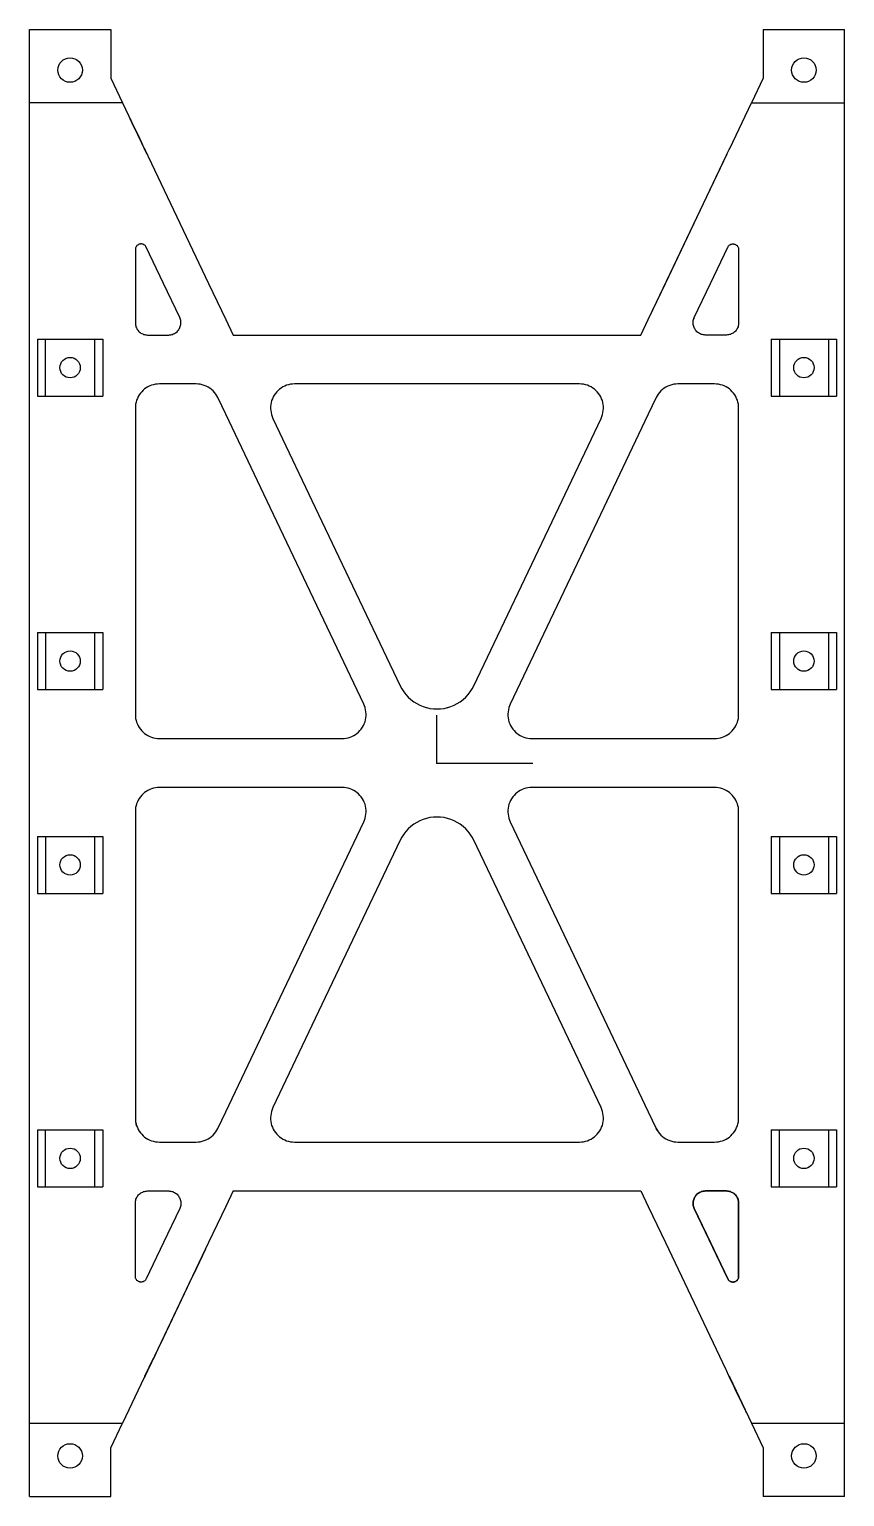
# Model space of a CAD drawing. Header units: millimetres. Extents: x -50 to 50, y -90 to 90.
import ezdxf

# ---------------------------------------------------------------- set-up
doc = ezdxf.new("R2010")
doc.units = ezdxf.units.MM
doc.header["$PDSIZE"] = -1

msp = doc.modelspace()

# ---------------------------------------------------------------- linework, layer by layer
at = {"color": 7, "linetype": 'Continuous', "lineweight": 25}
for p, q in [((40, 90), (50, 90)), ((50, -90), (50, 90)), ((-50, -90), (-50, 90)), ((-50, 90), (-40, 90)), ((-38.57, 81), (-50, 81)), ((38.57, 81), (50, 81)), ((26.11, 54.83), (35.58, 74.72)), ((31.51, 54.53), (31.47, 54.41)), ((-32.42, 52.58), (-32.54, 52.55)), ((-25, 52.5), (25, 52.5)), ((-49, 52), (-41, 52)), ((-49, 52), (-49, 45)), ((-48, 45), (-48, 52)), ((-42, 52), (-42, 45)), ((-41, 52), (-41, 45)), ((41, 52), (49, 52)), ((41, 52), (41, 45)), ((42, 52), (42, 45)), ((48, 52), (48, 45)), ((49, 52), (49, 45)), ((41, 45), (49, 45)), ((-49, 45), (-41, 45)), ((-49, 16), (-41, 16)), ((-49, 16), (-49, 9)), ((-48, 16), (-48, 9)), ((-42, 16), (-42, 9)), ((-41, 16), (-41, 9)), ((41, 16), (49, 16)), ((41, 16), (41, 9)), ((42, 16), (42, 9)), ((48, 16), (48, 9)), ((49, 16), (49, 9)), ((-49, 9), (-41, 9)), ((41, 9), (49, 9)), ((-49, -9), (-41, -9)), ((-49, -9), (-49, -16)), ((-48, -9), (-48, -16)), ((-42, -9), (-42, -16)), ((-41, -9), (-41, -16)), ((41, -9), (49, -9)), ((41, -9), (41, -16)), ((42, -9), (42, -16)), ((48, -9), (48, -16)), ((49, -9), (49, -16)), ((-49, -16), (-41, -16)), ((41, -16), (49, -16)), ((-36.84, -44.5), (-36.91, -44.27)), ((27, -45.04), (26.88, -44.82)), ((41, -45), (49, -45)), ((41, -45), (41, -52)), ((42, -52), (42, -45)), ((48, -45), (48, -52)), ((49, -45), (49, -52)), ((-49, -45), (-41, -45)), ((-49, -45), (-49, -52)), ((-48, -52), (-48, -45)), ((-42, -45), (-42, -52)), ((-41, -45), (-41, -52)), ((-49, -52), (-41, -52)), ((41, -52), (49, -52)), ((-25, -52.5), (25, -52.5)), ((-36.48, -63.65), (-36.42, -63.66)), ((-35.82, -75.22), (-34.77, -73.02)), ((-50, -81), (-38.57, -81)), ((38.57, -81), (50, -81)), ((-50, -90), (-40, -90)), ((50, -90), (40, -90))]:
    msp.add_line(p, q, dxfattribs=at)
at = {"color": 7, "linetype": 'Continuous'}
for q in [(0, 5.88), (11.76, 0)]:
    msp.add_line((0, 0), q, dxfattribs=at)
at = {"color": 7, "linetype": 'Continuous', "lineweight": 25, "flags": 128}
for points in [[(-40, 90), (-40, 84), (-38.57, 81)], [(40, 90), (40, 84), (38.57, 81)], [(-38.57, 81), (-35.91, 75.4), (-35.83, 75.25), (-35.76, 75.09), (-35.68, 74.92), (-35.59, 74.75), (-35.51, 74.58), (-35.43, 74.4), (-28.02, 58.84), (-25.92, 54.42), (-25, 52.5)], [(25, 52.5), (25.92, 54.42), (28.02, 58.84), (35.43, 74.4), (35.51, 74.58), (35.59, 74.75), (35.68, 74.92), (35.76, 75.09), (35.83, 75.25), (35.91, 75.4), (38.57, 81)], [(-32.42, 52.58), (-32.3, 52.63), (-32.19, 52.69), (-32.08, 52.75), (-31.98, 52.83), (-31.88, 52.91), (-31.8, 53), (-31.72, 53.1), (-31.65, 53.2), (-31.58, 53.31), (-31.53, 53.42), (-31.49, 53.54), (-31.45, 53.66), (-31.43, 53.79), (-31.42, 53.91), (-31.41, 54.04), (-31.42, 54.16), (-31.44, 54.29), (-31.47, 54.41), (-31.51, 54.53), (-31.56, 54.64), (-33.56, 58.84), (-35.67, 63.27), (-35.7, 63.33), (-35.73, 63.38), (-35.77, 63.43), (-35.81, 63.47), (-35.85, 63.51), (-35.9, 63.55), (-35.95, 63.58), (-36.01, 63.61), (-36.06, 63.63), (-36.12, 63.65), (-36.18, 63.66), (-36.24, 63.67), (-36.3, 63.67), (-36.36, 63.67), (-36.42, 63.66), (-36.48, 63.65), (-36.54, 63.63), (-36.6, 63.61), (-36.65, 63.58), (-36.7, 63.54), (-36.75, 63.51), (-36.8, 63.47), (-36.84, 63.42), (-36.87, 63.37), (-36.91, 63.32), (-36.93, 63.27), (-36.96, 63.21), (-36.98, 63.15), (-36.99, 63.09), (-37, 63.03), (-37, 62.97), (-37, 58.84), (-37, 54), (-36.99, 53.88), (-36.98, 53.75), (-36.95, 53.63), (-36.92, 53.51), (-36.87, 53.4), (-36.82, 53.29), (-36.76, 53.18), (-36.68, 53.08), (-36.6, 52.98), (-36.52, 52.9), (-36.42, 52.82), (-36.32, 52.74), (-36.21, 52.68), (-36.1, 52.63), (-35.99, 52.58), (-35.87, 52.55), (-35.75, 52.52), (-35.62, 52.51), (-35.5, 52.5), (-32.91, 52.5), (-32.79, 52.51), (-32.66, 52.52), (-32.54, 52.55), (-32.42, 52.58)], [(31.51, 54.53), (31.56, 54.64), (33.56, 58.84), (35.67, 63.27), (35.7, 63.33), (35.73, 63.38), (35.77, 63.43), (35.81, 63.47), (35.85, 63.51), (35.9, 63.55), (35.95, 63.58), (36.01, 63.61), (36.06, 63.63), (36.12, 63.65), (36.18, 63.66), (36.24, 63.67), (36.3, 63.67), (36.36, 63.67), (36.42, 63.66), (36.48, 63.65), (36.54, 63.63), (36.6, 63.61), (36.65, 63.58), (36.7, 63.54), (36.75, 63.51), (36.8, 63.47), (36.84, 63.42), (36.87, 63.37), (36.91, 63.32), (36.93, 63.27), (36.96, 63.21), (36.98, 63.15), (36.99, 63.09), (37, 63.03), (37, 62.97), (37, 58.84), (37, 54), (36.99, 53.88), (36.98, 53.75), (36.95, 53.63), (36.92, 53.51), (36.87, 53.4), (36.82, 53.29), (36.76, 53.18), (36.68, 53.08), (36.6, 52.98), (36.52, 52.9), (36.42, 52.82), (36.32, 52.74), (36.21, 52.68), (36.1, 52.63), (35.99, 52.58), (35.87, 52.55), (35.75, 52.52), (35.62, 52.51), (35.5, 52.5), (32.91, 52.5), (32.79, 52.51), (32.66, 52.52), (32.54, 52.55), (32.42, 52.58), (32.3, 52.63), (32.19, 52.69), (32.08, 52.75), (31.98, 52.83), (31.88, 52.91), (31.8, 53), (31.72, 53.1), (31.65, 53.2), (31.58, 53.31), (31.53, 53.42), (31.49, 53.54), (31.45, 53.66), (31.43, 53.79), (31.42, 53.91), (31.41, 54.04), (31.42, 54.16), (31.44, 54.29), (31.47, 54.41), (31.51, 54.53)], [(-8.72, 5.53), (-8.7, 5.78), (-8.69, 6.03), (-8.71, 6.27), (-8.75, 6.52), (-8.8, 6.76), (-8.82, 6.81), (-8.88, 7), (-8.98, 7.23), (-20.06, 30.5), (-25.92, 42.79), (-26.88, 44.82), (-27, 45.04), (-27.14, 45.26), (-27.29, 45.46), (-27.47, 45.65), (-27.66, 45.82), (-27.86, 45.97), (-28.08, 46.11), (-28.31, 46.23), (-28.54, 46.32), (-28.79, 46.4), (-29.04, 46.46), (-29.29, 46.49), (-29.55, 46.5), (-34.05, 46.5), (-34.29, 46.49), (-34.53, 46.46), (-34.77, 46.41), (-35, 46.34), (-35.23, 46.25), (-35.45, 46.14), (-35.66, 46.02), (-35.86, 45.88), (-36.05, 45.72), (-36.22, 45.55), (-36.38, 45.36), (-36.52, 45.16), (-36.64, 44.95), (-36.75, 44.73), (-36.84, 44.5), (-36.91, 44.27), (-36.96, 44.03), (-36.99, 43.79), (-37, 43.55), (-37, 30.5), (-37, 6.81), (-37, 5.95), (-36.99, 5.71), (-36.96, 5.47), (-36.91, 5.23), (-36.84, 5), (-36.75, 4.77), (-36.64, 4.55), (-36.52, 4.34), (-36.38, 4.14), (-36.22, 3.95), (-36.05, 3.78), (-35.86, 3.62), (-35.66, 3.48), (-35.45, 3.36), (-35.23, 3.25), (-35, 3.16), (-34.77, 3.09), (-34.53, 3.04), (-34.29, 3.01), (-34.05, 3), (-25.92, 3), (-11.65, 3), (-11.4, 3.01), (-11.15, 3.04), (-10.91, 3.09), (-10.67, 3.17), (-10.44, 3.26), (-10.22, 3.37), (-10.01, 3.5), (-9.81, 3.64), (-9.62, 3.8), (-9.45, 3.98), (-9.29, 4.17), (-9.15, 4.38), (-9.02, 4.59), (-8.92, 4.82), (-8.83, 5.05), (-8.77, 5.29), (-8.72, 5.53)], [(1.7, 6.93), (2.1, 7.09), (2.48, 7.29), (2.85, 7.52), (3.19, 7.78), (3.52, 8.07), (3.81, 8.39), (4.08, 8.73), (4.31, 9.1), (4.51, 9.48), (14.52, 30.5), (20.13, 42.27), (20.23, 42.5), (20.31, 42.74), (20.36, 42.98), (20.4, 43.23), (20.42, 43.47), (20.41, 43.72), (20.39, 43.97), (20.34, 44.21), (20.28, 44.45), (20.19, 44.68), (20.09, 44.91), (19.96, 45.12), (19.82, 45.33), (19.66, 45.52), (19.49, 45.7), (19.3, 45.86), (19.1, 46), (18.89, 46.13), (18.67, 46.24), (18.44, 46.33), (18.2, 46.41), (17.96, 46.46), (17.71, 46.49), (17.46, 46.5), (0, 46.5), (-17.46, 46.5), (-17.71, 46.49), (-17.96, 46.46), (-18.2, 46.41), (-18.44, 46.33), (-18.67, 46.24), (-18.89, 46.13), (-19.1, 46), (-19.3, 45.86), (-19.49, 45.7), (-19.66, 45.52), (-19.82, 45.33), (-19.96, 45.12), (-20.09, 44.91), (-20.19, 44.68), (-20.28, 44.45), (-20.34, 44.21), (-20.39, 43.97), (-20.41, 43.72), (-20.42, 43.47), (-20.4, 43.23), (-20.36, 42.98), (-20.31, 42.74), (-20.23, 42.5), (-20.13, 42.27), (-14.52, 30.5), (-4.51, 9.48), (-4.31, 9.1), (-4.08, 8.73), (-3.81, 8.39), (-3.52, 8.07), (-3.19, 7.78), (-2.85, 7.52), (-2.48, 7.29), (-2.1, 7.09), (-1.7, 6.93), (-1.34, 6.81), (-1.29, 6.8), (-0.86, 6.7), (-0.43, 6.65), (0, 6.63), (0.43, 6.65), (0.86, 6.7), (1.29, 6.8), (1.34, 6.81), (1.7, 6.93)], [(11.15, 3.04), (11.4, 3.01), (11.65, 3), (25.92, 3), (34.05, 3), (34.29, 3.01), (34.53, 3.04), (34.77, 3.09), (35, 3.16), (35.23, 3.25), (35.45, 3.36), (35.66, 3.48), (35.86, 3.62), (36.05, 3.78), (36.22, 3.95), (36.38, 4.14), (36.52, 4.34), (36.64, 4.55), (36.75, 4.77), (36.84, 5), (36.91, 5.23), (36.96, 5.47), (36.99, 5.71), (37, 5.95), (37, 6.81), (37, 30.5), (37, 43.55), (36.99, 43.79), (36.96, 44.03), (36.91, 44.27), (36.84, 44.5), (36.75, 44.73), (36.64, 44.95), (36.52, 45.16), (36.38, 45.36), (36.22, 45.55), (36.05, 45.72), (35.86, 45.88), (35.66, 46.02), (35.45, 46.14), (35.23, 46.25), (35, 46.34), (34.77, 46.41), (34.53, 46.46), (34.29, 46.49), (34.05, 46.5), (29.55, 46.5), (29.29, 46.49), (29.04, 46.46), (28.79, 46.4), (28.54, 46.32), (28.31, 46.23), (28.08, 46.11), (27.86, 45.97), (27.66, 45.82), (27.47, 45.65), (27.29, 45.46), (27.14, 45.26), (27, 45.04), (26.88, 44.82), (25.92, 42.79), (20.06, 30.5), (8.98, 7.23), (8.88, 7), (8.82, 6.81), (8.8, 6.76), (8.75, 6.52), (8.71, 6.27), (8.69, 6.03), (8.7, 5.78), (8.72, 5.53), (8.77, 5.29), (8.83, 5.05), (8.92, 4.82), (9.02, 4.59), (9.15, 4.38), (9.29, 4.17), (9.45, 3.98), (9.62, 3.8), (9.81, 3.64), (10.01, 3.5), (10.22, 3.37), (10.44, 3.26), (10.67, 3.17), (10.91, 3.09), (11.15, 3.04)], [(-36.84, -44.5), (-36.75, -44.73), (-36.64, -44.95), (-36.52, -45.16), (-36.38, -45.36), (-36.22, -45.55), (-36.05, -45.72), (-35.86, -45.88), (-35.66, -46.02), (-35.45, -46.14), (-35.23, -46.25), (-35, -46.34), (-34.77, -46.41), (-34.53, -46.46), (-34.29, -46.49), (-34.05, -46.5), (-29.55, -46.5), (-29.29, -46.49), (-29.04, -46.46), (-28.79, -46.4), (-28.54, -46.32), (-28.31, -46.23), (-28.08, -46.11), (-27.86, -45.97), (-27.66, -45.82), (-27.47, -45.65), (-27.29, -45.46), (-27.14, -45.26), (-27, -45.04), (-26.88, -44.82), (-25.92, -42.79), (-20.06, -30.5), (-8.98, -7.23), (-8.88, -7), (-8.8, -6.76), (-8.75, -6.52), (-8.71, -6.27), (-8.69, -6.03), (-8.7, -5.78), (-8.72, -5.53), (-8.77, -5.29), (-8.83, -5.05), (-8.92, -4.82), (-9.02, -4.59), (-9.15, -4.38), (-9.29, -4.17), (-9.45, -3.98), (-9.62, -3.8), (-9.81, -3.64), (-10.01, -3.5), (-10.22, -3.37), (-10.44, -3.26), (-10.67, -3.17), (-10.91, -3.09), (-11.15, -3.04), (-11.4, -3.01), (-11.65, -3), (-25.92, -3), (-34.05, -3), (-34.29, -3.01), (-34.53, -3.04), (-34.77, -3.09), (-35, -3.16), (-35.23, -3.25), (-35.45, -3.36), (-35.66, -3.48), (-35.86, -3.62), (-36.05, -3.78), (-36.22, -3.95), (-36.38, -4.14), (-36.52, -4.34), (-36.64, -4.55), (-36.75, -4.77), (-36.84, -5), (-36.91, -5.23), (-36.96, -5.47), (-36.99, -5.71), (-37, -5.95), (-37, -30.5), (-37, -43.55), (-36.99, -43.79), (-36.96, -44.03), (-36.91, -44.27), (-36.84, -44.5)], [(27, -45.04), (27.14, -45.26), (27.29, -45.46), (27.47, -45.65), (27.66, -45.82), (27.86, -45.97), (28.08, -46.11), (28.31, -46.23), (28.54, -46.32), (28.79, -46.4), (29.04, -46.46), (29.29, -46.49), (29.55, -46.5), (34.05, -46.5), (34.29, -46.49), (34.53, -46.46), (34.77, -46.41), (35, -46.34), (35.23, -46.25), (35.45, -46.14), (35.66, -46.02), (35.86, -45.88), (36.05, -45.72), (36.22, -45.55), (36.38, -45.36), (36.52, -45.16), (36.64, -44.95), (36.75, -44.73), (36.84, -44.5), (36.91, -44.27), (36.96, -44.03), (36.99, -43.79), (37, -43.55), (37, -30.5), (37, -5.95), (36.99, -5.71), (36.96, -5.47), (36.91, -5.23), (36.84, -5), (36.75, -4.77), (36.64, -4.55), (36.52, -4.34), (36.38, -4.14), (36.22, -3.95), (36.05, -3.78), (35.86, -3.62), (35.66, -3.48), (35.45, -3.36), (35.23, -3.25), (35, -3.16), (34.77, -3.09), (34.53, -3.04), (34.29, -3.01), (34.05, -3), (25.92, -3), (11.65, -3), (11.4, -3.01), (11.15, -3.04), (10.91, -3.09), (10.67, -3.17), (10.44, -3.26), (10.22, -3.37), (10.01, -3.5), (9.81, -3.64), (9.62, -3.8), (9.45, -3.98), (9.29, -4.17), (9.15, -4.38), (9.02, -4.59), (8.92, -4.82), (8.83, -5.05), (8.77, -5.29), (8.72, -5.53), (8.7, -5.78), (8.69, -6.03), (8.71, -6.27), (8.75, -6.52), (8.8, -6.76), (8.88, -7), (8.98, -7.23), (20.06, -30.5), (25.92, -42.79), (26.88, -44.82), (27, -45.04)], [(-17.71, -46.49), (-17.46, -46.5), (0, -46.5), (17.46, -46.5), (17.71, -46.49), (17.96, -46.46), (18.2, -46.41), (18.44, -46.33), (18.67, -46.24), (18.89, -46.13), (19.1, -46), (19.3, -45.86), (19.49, -45.7), (19.66, -45.52), (19.82, -45.33), (19.96, -45.12), (20.09, -44.91), (20.19, -44.68), (20.28, -44.45), (20.34, -44.21), (20.39, -43.97), (20.41, -43.72), (20.42, -43.47), (20.4, -43.23), (20.36, -42.98), (20.31, -42.74), (20.23, -42.5), (20.13, -42.27), (14.52, -30.5), (4.51, -9.48), (4.31, -9.1), (4.08, -8.73), (3.81, -8.39), (3.52, -8.07), (3.19, -7.78), (2.85, -7.52), (2.48, -7.29), (2.1, -7.09), (1.7, -6.93), (1.29, -6.8), (0.86, -6.7), (0.43, -6.65), (0, -6.63), (-0.43, -6.65), (-0.86, -6.7), (-1.29, -6.8), (-1.7, -6.93), (-2.1, -7.09), (-2.48, -7.29), (-2.85, -7.52), (-3.19, -7.78), (-3.52, -8.07), (-3.81, -8.39), (-4.08, -8.73), (-4.31, -9.1), (-4.51, -9.48), (-14.52, -30.5), (-20.13, -42.27), (-20.23, -42.5), (-20.31, -42.74), (-20.36, -42.98), (-20.4, -43.23), (-20.42, -43.47), (-20.41, -43.72), (-20.39, -43.97), (-20.34, -44.21), (-20.28, -44.45), (-20.19, -44.68), (-20.09, -44.91), (-19.96, -45.12), (-19.82, -45.33), (-19.66, -45.52), (-19.49, -45.7), (-19.3, -45.86), (-19.1, -46), (-18.89, -46.13), (-18.67, -46.24), (-18.44, -46.33), (-18.2, -46.41), (-17.96, -46.46), (-17.71, -46.49)], [(-25, -52.5), (-25.92, -54.42), (-28.02, -58.84), (-35.43, -74.4), (-35.51, -74.58), (-35.59, -74.75), (-35.68, -74.92), (-35.76, -75.09), (-35.83, -75.25), (-35.91, -75.4), (-38.57, -81)], [(-36.48, -63.65), (-36.54, -63.63), (-36.6, -63.61), (-36.65, -63.58), (-36.7, -63.54), (-36.75, -63.51), (-36.8, -63.47), (-36.84, -63.42), (-36.87, -63.37), (-36.91, -63.32), (-36.93, -63.27), (-36.96, -63.21), (-36.98, -63.15), (-36.99, -63.09), (-37, -63.03), (-37, -62.97), (-37, -58.84), (-37, -54), (-36.99, -53.88), (-36.98, -53.75), (-36.95, -53.63), (-36.92, -53.51), (-36.87, -53.4), (-36.82, -53.29), (-36.76, -53.18), (-36.68, -53.08), (-36.6, -52.98), (-36.52, -52.9), (-36.42, -52.82), (-36.32, -52.74), (-36.21, -52.68), (-36.1, -52.63), (-35.99, -52.58), (-35.87, -52.55), (-35.75, -52.52), (-35.62, -52.51), (-35.5, -52.5), (-32.91, -52.5), (-32.79, -52.51), (-32.66, -52.52), (-32.54, -52.55), (-32.42, -52.58), (-32.3, -52.63), (-32.19, -52.69), (-32.08, -52.75), (-31.98, -52.83), (-31.88, -52.91), (-31.8, -53), (-31.72, -53.1), (-31.65, -53.2), (-31.58, -53.31), (-31.53, -53.42), (-31.49, -53.54), (-31.45, -53.66), (-31.43, -53.79), (-31.42, -53.91), (-31.41, -54.04), (-31.42, -54.16), (-31.44, -54.29), (-31.47, -54.41), (-31.51, -54.53), (-31.56, -54.64), (-33.56, -58.84), (-35.67, -63.27), (-35.7, -63.33), (-35.73, -63.38), (-35.77, -63.43), (-35.81, -63.47), (-35.85, -63.51), (-35.9, -63.55), (-35.95, -63.58), (-36.01, -63.61), (-36.06, -63.63), (-36.12, -63.65), (-36.18, -63.66), (-36.24, -63.67), (-36.3, -63.67), (-36.36, -63.67), (-36.42, -63.66), (-36.48, -63.65)], [(25, -52.5), (25.92, -54.42), (28.02, -58.84), (35.43, -74.4), (35.51, -74.58), (35.59, -74.75), (35.68, -74.92), (35.76, -75.09), (35.83, -75.25), (35.91, -75.4), (38.57, -81)], [(36.24, -63.67), (36.3, -63.67), (36.36, -63.67), (36.42, -63.66), (36.48, -63.65), (36.54, -63.63), (36.6, -63.61), (36.65, -63.58), (36.7, -63.54), (36.75, -63.51), (36.8, -63.47), (36.84, -63.42), (36.87, -63.37), (36.91, -63.32), (36.93, -63.27), (36.96, -63.21), (36.98, -63.15), (36.99, -63.09), (37, -63.03), (37, -62.97), (37, -58.84), (37, -54), (36.99, -53.88), (36.98, -53.75), (36.95, -53.63), (36.92, -53.51), (36.87, -53.4), (36.82, -53.29), (36.76, -53.18), (36.68, -53.08), (36.6, -52.98), (36.52, -52.9), (36.42, -52.82), (36.32, -52.74), (36.21, -52.68), (36.1, -52.63), (35.99, -52.58), (35.87, -52.55), (35.75, -52.52), (35.62, -52.51), (35.5, -52.5), (32.91, -52.5), (32.79, -52.51), (32.66, -52.52), (32.54, -52.55), (32.42, -52.58), (32.3, -52.63), (32.19, -52.69), (32.08, -52.75), (31.98, -52.83), (31.88, -52.91), (31.8, -53), (31.72, -53.1), (31.65, -53.2), (31.58, -53.31), (31.53, -53.42), (31.49, -53.54), (31.45, -53.66), (31.43, -53.79), (31.42, -53.91), (31.41, -54.04), (31.42, -54.16), (31.44, -54.29), (31.47, -54.41), (31.51, -54.53), (31.56, -54.64), (33.56, -58.84), (35.67, -63.27), (35.7, -63.33), (35.73, -63.38), (35.77, -63.43), (35.81, -63.47), (35.85, -63.51), (35.9, -63.55), (35.95, -63.58), (36.01, -63.61), (36.06, -63.63), (36.12, -63.65), (36.18, -63.66), (36.24, -63.67)], [(36.3, -63.67), (36.24, -63.67), (36.18, -63.66), (36.12, -63.65), (36.06, -63.63), (36.01, -63.61), (35.95, -63.58), (35.9, -63.55), (35.85, -63.51), (35.81, -63.47), (35.77, -63.43), (35.73, -63.38), (35.7, -63.33), (35.67, -63.27), (31.56, -54.64), (31.51, -54.53), (31.47, -54.41), (31.44, -54.29), (31.42, -54.16), (31.41, -54.04), (31.42, -53.91), (31.43, -53.79), (31.45, -53.66), (31.49, -53.54), (31.53, -53.42), (31.58, -53.31), (31.65, -53.2), (31.72, -53.1), (31.8, -53), (31.88, -52.91), (31.98, -52.83), (32.08, -52.75), (32.19, -52.69), (32.3, -52.63), (32.42, -52.58), (32.54, -52.55), (32.66, -52.52), (32.79, -52.51), (32.91, -52.5), (35.5, -52.5), (35.62, -52.51), (35.75, -52.52), (35.87, -52.55), (35.99, -52.58), (36.1, -52.63), (36.21, -52.68), (36.32, -52.74), (36.42, -52.82), (36.52, -52.9), (36.6, -52.98), (36.68, -53.08), (36.76, -53.18), (36.82, -53.29), (36.87, -53.4), (36.92, -53.51), (36.95, -53.63), (36.98, -53.75), (36.99, -53.88), (37, -54), (37, -62.97), (37, -63.03), (36.99, -63.09), (36.98, -63.15), (36.96, -63.21), (36.93, -63.27), (36.91, -63.32), (36.87, -63.37), (36.84, -63.42), (36.8, -63.47), (36.75, -63.51), (36.7, -63.54), (36.65, -63.58), (36.6, -63.61), (36.54, -63.63), (36.48, -63.65), (36.42, -63.66), (36.36, -63.67), (36.3, -63.67)], [(-40, -90), (-40, -84), (-38.57, -81)], [(38.57, -81), (40, -84), (40, -90)]]:
    msp.add_lwpolyline(points, dxfattribs=at)
at = {"color": 7, "linetype": 'Continuous', "lineweight": 25}
for centre, radius in [((-45, 85), 1.5), ((45, 85), 1.5), ((-45, 48.5), 1.25), ((45, 48.5), 1.25), ((-45, 12.5), 1.25), ((45, 12.5), 1.25), ((-45, -12.5), 1.25), ((45, -12.5), 1.25), ((-45, -48.5), 1.25), ((45, -48.5), 1.25), ((-45, -85), 1.5), ((45, -85), 1.5)]:
    msp.add_circle(centre, radius, dxfattribs=at)
for points, knots in [([(-35.59, 74.74), (-36.85, 77.38), (-38.11, 80.03), (-36.85, 77.38), (-36.16, 75.93), (-35.46, 74.47)], [0, 0, 0, 0, 0.484029, 0.484157, 1, 1, 1, 1]), ([(-28.39, -59.62), (-30.38, -63.81), (-32.53, -68.31), (-34.62, -72.71), (-34.77, -73.02)], [0, 0, 0, 0, 0.9295995, 1, 1, 1, 1]), ([(35.91, -75.4), (36.6, -76.87), (37.31, -78.34), (37.98, -79.75), (36.56, -76.77), (36.11, -75.83), (35.68, -74.92)], [0, 0, 0, 0, 0.472019, 0.473253, 0.492947, 1, 1, 1, 1])]:
    msp.add_open_spline(points, degree=3, knots=knots, dxfattribs=at)
at = {"color": 7, "linetype": 'Continuous'}
msp.add_point((0, 0), dxfattribs=at)

doc.saveas('drawing.dxf')
